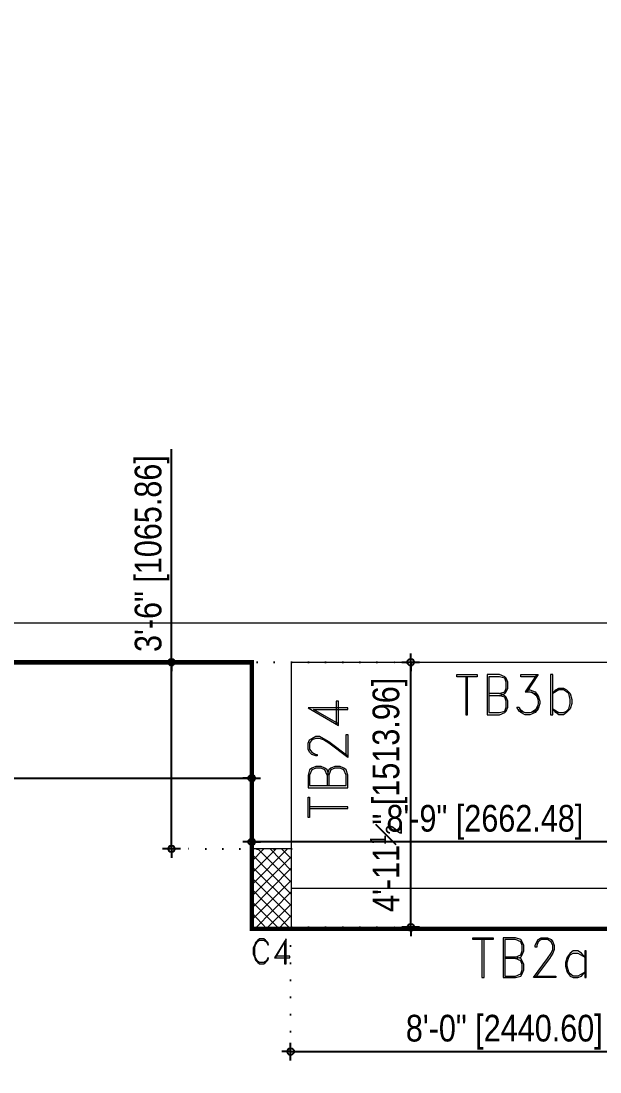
# Model space of a CAD drawing. Header units: inches. Extents: x 1259 to 4988, y 1085 to 3652.
# Drawn here: x 4345.9 to 4476.1, y 2039.4 to 2275.8 of the extents above; entities that cross this region are included whole.
import ezdxf

# ---------------------------------------------------------------- set-up
doc = ezdxf.new("R2010")
doc.units = ezdxf.units.IN
doc.header["$LTSCALE"] = 15
doc.header["$MEASUREMENT"] = 0
doc.header["$PDMODE"] = 2
doc.linetypes.add('DOT', pattern=[0.25, 0, -0.25])
for name, color, linetype in [('DIMENSION', 160, 'Continuous'), ('PDF_A_Column', 7, 'Continuous'), ('PDF_A_Column Hatch', 7, 'Continuous'), ('PDF_BEAM_LN', 7, 'Continuous'), ('PDF_BLS-TAG', 7, 'Continuous'), ('PDF_COL_NO', 7, 'Continuous')]:
    doc.layers.add(name, color=color, linetype=linetype)
doc.styles.add('swis721cnbt', font='swissc.ttf')
doc.dimstyles.get("Standard").update_dxf_attribs({"dimtxt": 6, "dimasz": 1, "dimexe": 0, "dimexo": 0, "dimgap": 0.5, "dimtad": 1, "dimdec": 1, "dimzin": 3, "dimdsep": 46, "dimlunit": 4, "dimtxsty": 'swis721cnbt', "dimblk": 'rp', "dimcen": 0.09, "dimclrd": 251, "dimclre": 3, "dimclrt": 160, "dimadec": 0, "dimazin": 0, "dimtfac": 0.6, "dimtdec": 1, "dimtofl": 0, "dimtmove": 0, "dimatfit": 3, "dimfxl": 9, "dimfrac": 1, "dimtolj": 1, "dimtzin": 0, "dimlwd": -1, "dimlwe": -1, "dimarcsym": 0})

# ---------------------------------------------------------------- blocks, each defined once
blk = doc.blocks.new('rp')
for p, q in [((0, 0), (-2, 0)), ((0, 2), (0, -2)), ((0, 0), (2, 0))]:
    blk.add_line(p, q)
blk.add_circle((0, 0), 0.75)
blk = doc.blocks.new('*D224')
at = {"layer": 'Defpoints', "color": 0, "transparency": 16777216}
for p in [(4406.5, 2071.64), (4502.58, 2071.64), (4502.58, 2044.03)]:
    blk.add_point(p, dxfattribs=at)
at = {"layer": 'DIMENSION', "color": 3, "linetype": 'DOT', "transparency": 16777216}
for p, q in [((4406.5, 2071.64), (4406.5, 2044.03)), ((4502.58, 2071.64), (4502.58, 2044.03))]:
    blk.add_line(p, q, dxfattribs=at)
at = {"layer": 'DIMENSION', "color": 251, "transparency": 16777216}
blk.add_line((4407.5, 2044.03), (4501.58, 2044.03), dxfattribs=at)
at = {"layer": 'DIMENSION', "color": 251, "transparency": 16777216, "rotation": 180}
blk.add_blockref('rp', (4406.5, 2044.03), dxfattribs=at)
at = {"layer": 'DIMENSION', "color": 251, "transparency": 16777216}
blk.add_blockref('rp', (4502.58, 2044.03), dxfattribs=at)
at = {"layer": 'DIMENSION', "color": 160, "transparency": 16777216, "insert": (4454.54, 2048.4), "char_height": 6, "attachment_point": 5, "style": 'swis721cnbt'}
blk.add_mtext('\\A1;8\'-0" [2440.60]', dxfattribs=at)
blk = doc.blocks.new('*D226')
at = {"layer": 'Defpoints', "color": 0, "transparency": 16777216}
for p in [(4206.1, 2131.59), (4397.76, 2131.59), (4397.76, 2105.52)]:
    blk.add_point(p, dxfattribs=at)
at = {"layer": 'DIMENSION', "color": 3, "linetype": 'DOT', "transparency": 16777216}
for p, q in [((4206.1, 2131.59), (4206.1, 2105.52)), ((4397.76, 2131.59), (4397.76, 2105.52))]:
    blk.add_line(p, q, dxfattribs=at)
at = {"layer": 'DIMENSION', "color": 251, "transparency": 16777216}
blk.add_line((4207.1, 2105.52), (4396.76, 2105.52), dxfattribs=at)
at = {"layer": 'DIMENSION', "color": 251, "transparency": 16777216, "rotation": 180}
blk.add_blockref('rp', (4206.1, 2105.52), dxfattribs=at)
at = {"layer": 'DIMENSION', "color": 251, "transparency": 16777216}
blk.add_blockref('rp', (4397.76, 2105.52), dxfattribs=at)
at = {"layer": 'DIMENSION', "color": 160, "transparency": 16777216, "insert": (4301.93, 2110.49), "char_height": 6, "attachment_point": 5, "style": 'swis721cnbt'}
blk.add_mtext('\\A1;15\'-11{\\H0.6x;\\S1#2;}" [4868.16]', dxfattribs=at)
blk = doc.blocks.new('*D266')
at = {"layer": 'Defpoints', "color": 0, "transparency": 16777216}
for p in [(4379.72, 2131.59), (4406.67, 2131.59), (4406.67, 2089.62)]:
    blk.add_point(p, dxfattribs=at)
at = {"layer": 'DIMENSION', "color": 251, "transparency": 16777216}
for p, q in [((4379.72, 2131.59), (4379.72, 2179.48)), ((4379.72, 2090.62), (4379.72, 2130.59))]:
    blk.add_line(p, q, dxfattribs=at)
at = {"layer": 'DIMENSION', "color": 3, "linetype": 'DOT', "transparency": 16777216}
for p, q in [((4406.67, 2131.59), (4379.72, 2131.59)), ((4406.67, 2089.62), (4379.72, 2089.62))]:
    blk.add_line(p, q, dxfattribs=at)
at = {"layer": 'DIMENSION', "color": 251, "transparency": 16777216}
for p, rotation in [((4379.72, 2131.59), 90), ((4379.72, 2089.62), 270)]:
    blk.add_blockref('rp', p, dxfattribs=dict(at, rotation=rotation))
at = {"layer": 'DIMENSION', "color": 160, "transparency": 16777216, "insert": (4375.36, 2156.03), "char_height": 6, "attachment_point": 5, "rotation": 90, "style": 'swis721cnbt'}
blk.add_mtext('\\A1;3\'-6" [1065.86]', dxfattribs=at)
blk = doc.blocks.new('*D293')
at = {"layer": 'Defpoints', "color": 0, "transparency": 16777216}
for p in [(4397.76, 2131.59), (4502.58, 2131.59), (4397.76, 2091.23)]:
    blk.add_point(p, dxfattribs=at)
at = {"layer": 'DIMENSION', "color": 3, "linetype": 'DOT', "transparency": 16777216}
for p, q in [((4397.76, 2131.59), (4397.76, 2091.23)), ((4502.58, 2131.59), (4502.58, 2091.23))]:
    blk.add_line(p, q, dxfattribs=at)
at = {"layer": 'DIMENSION', "color": 251, "transparency": 16777216}
blk.add_line((4501.58, 2091.23), (4398.76, 2091.23), dxfattribs=at)
at = {"layer": 'DIMENSION', "color": 251, "transparency": 16777216, "rotation": 180}
blk.add_blockref('rp', (4397.76, 2091.23), dxfattribs=at)
at = {"layer": 'DIMENSION', "color": 251, "transparency": 16777216}
blk.add_blockref('rp', (4502.58, 2091.23), dxfattribs=at)
at = {"layer": 'DIMENSION', "color": 160, "transparency": 16777216, "insert": (4450.17, 2095.6), "char_height": 6, "attachment_point": 5, "style": 'swis721cnbt'}
blk.add_mtext('\\A1;8\'-9" [2662.48]', dxfattribs=at)
blk = doc.blocks.new('*D294')
at = {"layer": 'Defpoints', "color": 0, "transparency": 16777216}
for p in [(4406.67, 2131.59), (4433.5, 2131.59), (4406.67, 2071.98)]:
    blk.add_point(p, dxfattribs=at)
at = {"layer": 'DIMENSION', "color": 3, "linetype": 'DOT', "transparency": 16777216}
for p, q in [((4406.67, 2131.59), (4433.5, 2131.59)), ((4406.67, 2071.98), (4433.5, 2071.98))]:
    blk.add_line(p, q, dxfattribs=at)
at = {"layer": 'DIMENSION', "color": 251, "transparency": 16777216}
blk.add_line((4433.5, 2072.98), (4433.5, 2130.59), dxfattribs=at)
for p, rotation in [((4433.5, 2131.59), 90), ((4433.5, 2071.98), 270)]:
    blk.add_blockref('rp', p, dxfattribs=dict(at, rotation=rotation))
at = {"layer": 'DIMENSION', "color": 160, "transparency": 16777216, "insert": (4428.53, 2101.78), "char_height": 6, "attachment_point": 5, "rotation": 90, "style": 'swis721cnbt'}
blk.add_mtext('\\A1;4\'-11{\\H0.6x;\\S1#2;}" [1513.96]', dxfattribs=at)

msp = doc.modelspace()

# ---------------------------------------------------------------- linework, layer by layer
at = {"layer": 'DIMENSION', "const_width": 1}
msp.add_lwpolyline([(4677.802, 2380.11), (4677.802, 2224.419), (4631.386, 2224.419), (4631.386, 2071.639), (4397.763, 2071.639), (4397.763, 2131.587), (4206.103, 2131.587), (4206.103, 2071.639), (3984.47, 2071.639), (3984.47, 2095.618), (3993.377, 2095.618), (3993.377, 2083.457), (4020.438, 2083.457), (4020.438, 2425.156)], dxfattribs=at)
at = {"layer": 'PDF_A_Column', "lineweight": 0}
msp.add_lwpolyline([(4397.763, 2071.639), (4406.669, 2071.639), (4406.669, 2089.623), (4397.763, 2089.623)], close=True, dxfattribs=at)
at = {"layer": 'PDF_A_Column Hatch', "lineweight": 0}
for points in [[(4397.763, 2089.452), (4397.934, 2089.623)], [(4397.763, 2086.883), (4400.503, 2089.623)], [(4397.763, 2084.143), (4403.244, 2089.623)], [(4397.763, 2081.573), (4405.813, 2089.623)], [(4399.133, 2089.623), (4406.669, 2082.087)], [(4401.874, 2089.623), (4406.669, 2084.656)], [(4404.443, 2089.623), (4406.669, 2087.397)], [(4397.763, 2088.425), (4406.669, 2079.347)], [(4397.763, 2079.004), (4406.669, 2087.911)], [(4397.763, 2085.684), (4406.669, 2076.778)], [(4397.763, 2076.264), (4406.669, 2085.342)], [(4397.763, 2083.115), (4406.669, 2074.209)], [(4397.763, 2073.695), (4406.669, 2082.601)], [(4397.763, 2080.546), (4406.498, 2071.639)], [(4398.448, 2071.639), (4406.669, 2080.032)], [(4397.763, 2077.805), (4403.929, 2071.639)], [(4397.763, 2075.236), (4401.189, 2071.639)], [(4401.017, 2071.639), (4406.669, 2077.292)], [(4403.758, 2071.639), (4406.669, 2074.722)], [(4397.763, 2072.496), (4398.619, 2071.639)], [(4406.327, 2071.639), (4406.669, 2071.982)]]:
    msp.add_lwpolyline(points, dxfattribs=at)
at = {"layer": 'PDF_BEAM_LN', "lineweight": 0}
for points in [[(4206.103, 2425.156), (4206.103, 2140.493), (4502.585, 2140.493), (4502.585, 2233.325), (4668.724, 2233.325), (4668.724, 2425.156), (4516.116, 2425.156)], [(4677.802, 2380.11), (4677.802, 2224.419), (4631.386, 2224.419), (4631.386, 2071.639), (4397.763, 2071.639), (4397.763, 2131.587), (4206.103, 2131.587), (4206.103, 2071.639), (3984.47, 2071.639), (3984.47, 2080.717), (4197.026, 2080.717), (4197.026, 2327.699)]]:
    msp.add_lwpolyline(points, dxfattribs=at)
msp.add_lwpolyline([(4502.585, 2131.587), (4502.585, 2080.717), (4406.669, 2080.717), (4406.669, 2131.587)], close=True, dxfattribs=at)
at = {"layer": 'PDF_BLS-TAG', "lineweight": 0}
for points in [[(4443.837, 2128.846), (4448.461, 2128.846), (4448.461, 2128.332), (4443.837, 2128.332)], [(4464.904, 2128.846), (4464.904, 2119.768), (4465.418, 2119.768), (4465.418, 2128.846)], [(4465.418, 2124.564), (4466.103, 2125.421), (4466.788, 2125.763), (4467.816, 2125.763), (4468.501, 2125.421), (4469.357, 2124.564), (4469.7, 2123.194), (4469.7, 2122.338), (4469.357, 2121.139), (4468.501, 2120.282), (4467.816, 2119.768), (4466.788, 2119.768), (4466.103, 2120.282), (4465.418, 2121.139), (4466.788, 2120.282), (4467.816, 2120.282), (4468.501, 2120.625), (4469.014, 2121.139), (4469.357, 2122.338), (4469.357, 2123.194), (4469.014, 2124.564), (4468.501, 2124.907), (4467.816, 2125.421), (4466.788, 2125.421)], [(4410.438, 2096.646), (4410.438, 2101.27), (4410.78, 2101.27), (4410.78, 2096.646)], [(4447.434, 2069.584), (4452.058, 2069.584), (4452.058, 2069.241), (4447.434, 2069.241)], [(4472.611, 2065.302), (4471.926, 2066.158), (4471.07, 2066.672), (4470.042, 2066.672), (4469.357, 2066.158), (4468.672, 2065.302), (4468.329, 2064.103), (4468.329, 2063.247), (4468.672, 2061.877), (4469.357, 2061.02), (4470.042, 2060.678), (4471.07, 2060.678), (4471.926, 2061.02), (4472.611, 2061.877), (4471.07, 2061.02), (4470.042, 2061.02), (4469.357, 2061.534), (4469.014, 2061.877), (4468.672, 2063.247), (4468.672, 2064.103), (4469.014, 2065.302), (4469.357, 2065.816), (4470.042, 2066.158), (4471.07, 2066.158)], [(4472.611, 2066.672), (4472.611, 2060.678), (4472.954, 2060.678), (4472.954, 2066.672)]]:
    msp.add_lwpolyline(points, close=True, dxfattribs=at)
for points in [[(4445.892, 2128.332), (4445.892, 2119.768), (4446.235, 2119.768), (4446.235, 2128.332)], [(4453.428, 2124.05), (4454.627, 2124.564), (4454.97, 2124.907), (4455.312, 2125.763), (4455.312, 2127.133), (4454.97, 2127.99), (4454.627, 2128.332), (4453.428, 2128.846), (4450.688, 2128.846), (4450.688, 2119.768), (4453.428, 2119.768), (4454.627, 2120.282), (4454.97, 2120.625), (4455.312, 2121.481), (4455.312, 2122.851), (4454.97, 2123.708), (4454.627, 2124.05), (4453.428, 2124.564), (4451.03, 2124.564)], [(4453.428, 2124.564), (4454.627, 2124.907), (4454.97, 2125.763), (4454.97, 2127.133), (4454.627, 2127.99), (4453.428, 2128.332), (4451.03, 2128.332), (4451.03, 2120.282), (4453.428, 2120.282), (4454.627, 2120.625), (4454.97, 2121.481), (4454.97, 2122.851), (4454.627, 2123.708), (4453.428, 2124.05), (4451.03, 2124.05)], [(4461.821, 2128.332), (4458.224, 2128.332), (4458.224, 2128.846), (4462.163, 2128.846), (4459.594, 2124.907)], [(4461.821, 2128.846), (4459.252, 2124.907), (4460.279, 2124.907), (4461.478, 2124.564), (4462.163, 2123.194)], [(4459.594, 2125.421), (4460.279, 2125.421), (4461.478, 2124.907), (4462.163, 2124.05), (4462.506, 2122.851), (4462.506, 2122.338), (4462.163, 2121.139), (4461.478, 2120.282), (4460.279, 2119.768), (4459.252, 2119.768), (4458.224, 2120.282), (4457.881, 2120.625), (4457.368, 2121.481), (4457.881, 2121.481), (4458.224, 2120.625), (4459.252, 2120.282), (4460.279, 2120.282), (4461.478, 2120.625), (4462.163, 2121.995)], [(4460.622, 2124.907), (4461.821, 2124.05), (4462.163, 2122.851), (4462.163, 2122.338), (4461.821, 2121.139), (4460.622, 2120.282)], [(4417.289, 2117.713), (4411.636, 2120.967), (4419.344, 2120.967), (4419.344, 2121.31), (4410.438, 2121.31), (4417.289, 2117.37), (4417.289, 2122.851), (4416.775, 2122.851), (4416.775, 2117.713)], [(4458.909, 2120.282), (4457.881, 2121.139)], [(4419.001, 2110.519), (4419.001, 2115.315), (4419.344, 2115.315), (4419.344, 2110.177), (4415.062, 2113.431), (4413.863, 2114.116), (4413.007, 2114.459), (4412.15, 2114.459), (4411.294, 2114.116), (4410.78, 2113.431), (4410.78, 2112.061), (4411.294, 2111.376), (4412.15, 2110.862), (4412.493, 2110.862), (4412.493, 2110.519), (4412.15, 2110.519), (4411.294, 2110.862), (4410.78, 2111.376), (4410.438, 2112.061), (4410.438, 2113.431), (4410.78, 2114.116), (4411.294, 2114.459), (4412.15, 2114.973), (4413.007, 2114.973), (4413.863, 2114.459), (4415.062, 2113.774), (4419.344, 2110.519)], [(4415.062, 2106.237), (4414.719, 2107.436), (4414.206, 2107.779), (4413.349, 2108.121), (4412.15, 2108.121), (4411.294, 2107.779), (4410.78, 2107.436), (4410.438, 2106.237), (4410.438, 2103.326), (4419.344, 2103.326), (4419.344, 2106.237), (4419.001, 2107.436), (4418.488, 2107.779), (4417.631, 2108.121), (4416.432, 2108.121), (4415.576, 2107.779), (4415.062, 2107.436), (4414.719, 2106.237), (4414.719, 2103.84)], [(4414.719, 2106.237), (4414.206, 2107.436), (4413.349, 2107.779), (4412.15, 2107.779), (4411.294, 2107.436), (4410.78, 2106.237), (4410.78, 2103.84), (4419.001, 2103.84), (4419.001, 2106.237), (4418.488, 2107.436), (4417.631, 2107.779), (4416.432, 2107.779), (4415.576, 2107.436), (4415.062, 2106.237), (4415.062, 2103.84)], [(4410.78, 2098.701), (4419.344, 2098.701), (4419.344, 2099.044), (4410.78, 2099.044)], [(4449.489, 2069.241), (4449.489, 2060.678), (4450.003, 2060.678), (4450.003, 2069.241)], [(4457.025, 2064.96), (4458.224, 2065.302), (4458.567, 2065.816), (4458.909, 2066.672), (4458.909, 2067.871), (4458.567, 2068.728), (4458.224, 2069.241), (4457.025, 2069.584), (4454.285, 2069.584), (4454.285, 2060.678), (4457.025, 2060.678), (4458.224, 2061.02), (4458.567, 2061.534), (4458.909, 2062.39), (4458.909, 2063.589), (4458.567, 2064.446), (4458.224, 2064.96), (4457.025, 2065.302), (4454.627, 2065.302)], [(4457.025, 2065.302), (4458.224, 2065.816), (4458.567, 2066.672), (4458.567, 2067.871), (4458.224, 2068.728), (4457.025, 2069.241), (4454.627, 2069.241), (4454.627, 2061.02), (4457.025, 2061.02), (4458.224, 2061.534), (4458.567, 2062.39), (4458.567, 2063.589), (4458.224, 2064.446), (4457.025, 2064.96), (4454.627, 2064.96)], [(4461.478, 2061.02), (4466.103, 2061.02), (4466.103, 2060.678), (4461.136, 2060.678), (4464.219, 2064.96), (4465.075, 2066.158), (4465.418, 2067.015), (4465.418, 2067.871), (4465.075, 2068.728), (4464.219, 2069.241), (4462.849, 2069.241), (4462.163, 2068.728), (4461.821, 2067.871), (4461.821, 2067.529), (4461.478, 2067.529), (4461.478, 2067.871), (4461.821, 2068.728), (4462.163, 2069.241), (4462.849, 2069.584), (4464.219, 2069.584), (4465.075, 2069.241), (4465.418, 2068.728), (4465.76, 2067.871), (4465.76, 2067.015), (4465.418, 2066.158), (4464.733, 2064.96), (4461.478, 2060.678)]]:
    msp.add_lwpolyline(points, dxfattribs=at)
at = {"layer": 'PDF_COL_NO', "lineweight": 0}
msp.add_lwpolyline([(4401.531, 2068.043), (4401.36, 2068.556), (4400.846, 2069.07), (4400.503, 2069.413), (4399.476, 2069.413), (4399.133, 2069.07), (4398.619, 2068.556), (4398.448, 2068.043), (4398.106, 2067.357), (4398.106, 2065.987), (4398.448, 2065.131), (4398.619, 2064.617), (4399.133, 2064.103), (4399.476, 2063.761), (4400.503, 2063.761), (4400.846, 2064.103), (4401.36, 2064.617), (4401.531, 2065.131), (4401.36, 2065.131), (4401.189, 2064.617), (4400.846, 2064.274), (4400.503, 2064.103), (4399.476, 2064.103), (4399.133, 2064.274), (4398.619, 2065.131), (4398.448, 2065.987), (4398.448, 2067.357), (4398.619, 2068.043), (4399.133, 2068.899), (4399.476, 2069.07), (4400.503, 2069.07), (4400.846, 2068.899), (4401.189, 2068.556), (4401.36, 2068.043)], close=True, dxfattribs=at)
msp.add_lwpolyline([(4403.073, 2065.131), (4405.128, 2068.556), (4405.128, 2063.761), (4405.47, 2063.761), (4405.47, 2069.413), (4402.901, 2065.131), (4406.327, 2065.131), (4406.327, 2065.473), (4403.073, 2065.473)], dxfattribs=at)

# ---------------------------------------------------------------- dimensions: what is measured, and where the dimension line sits
at = {"layer": 'DIMENSION'}
for base, p1, picture, middle in [((4379.725, 2131.587), (4406.669, 2089.623), '*D266', (4375.36, 2156.035)), ((4433.5, 2131.587), (4406.669, 2071.982), '*D294', (4428.528, 2101.784))]:
    dim = msp.add_linear_dim(base=base, p1=p1, p2=(4406.669, 2131.587), angle=90, dimstyle='Standard', override={"dimfxl": 0.179688}, dxfattribs=at)
    dim.commit()
    dim.dimension.update_dxf_attribs({"geometry": picture, "text_midpoint": middle})
for base, p1, p2, picture, middle in [((4397.763, 2105.515), (4206.103, 2131.587), (4397.763, 2131.587), '*D226', (4301.933, 2110.486)), ((4397.763, 2091.232), (4502.585, 2131.587), (4397.763, 2131.587), '*D293', (4450.174, 2095.6)), ((4502.585, 2044.028), (4406.498, 2071.639), (4502.585, 2071.639), '*D224', (4454.542, 2048.396))]:
    dim = msp.add_linear_dim(base=base, p1=p1, p2=p2, dimstyle='Standard', override={"dimfxl": 0.179688}, dxfattribs=at)
    dim.commit()
    dim.dimension.update_dxf_attribs({"geometry": picture, "text_midpoint": middle})

doc.saveas('drawing.dxf')
